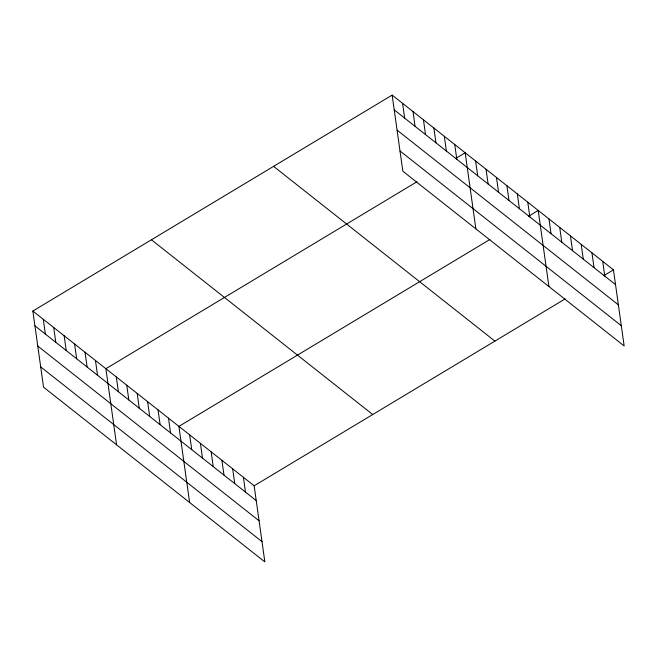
<?xml version="1.0" encoding="UTF-8"?>
<svg xmlns="http://www.w3.org/2000/svg" width="657" height="657" viewBox="0 0 657 657"><rect width="100%" height="100%" fill="white"/><g stroke="black" fill="none" stroke-linecap="round" stroke-linejoin="round"><path stroke-width="0.99" d="M32.85 311.048L254.16 485.794L264.853 561.899L43.543 387.154L32.85 311.048L392.147 95.101L613.457 269.846L624.15 345.952L402.84 171.206L392.147 95.101M416.875 181.8L105.884 368.717L116.576 444.822M455.515 158.575L465.181 152.769L475.873 228.866M489.908 239.468L178.909 426.385L189.61 502.482M528.548 216.243L538.206 210.437L548.907 286.534M254.16 485.794L565.151 298.878M603.791 275.653L613.457 269.846M394.225 109.867L615.527 284.612M397.066 130.111L618.377 304.856M399.998 150.962L621.308 325.708M273.583 166.369L494.885 341.106M151.422 239.789L372.724 414.534M34.928 325.823L256.23 500.568M37.769 346.058L259.08 520.804M40.701 366.91L262.012 541.655M602.707 261.363L604.785 276.129M591.957 252.871L594.035 267.637M581.207 244.388L583.285 259.154M570.457 235.896L572.534 250.662M559.707 227.412L561.784 242.178M548.956 218.921L551.034 233.687M527.776 202.192L529.854 216.966M517.346 193.955L519.416 208.729M506.908 185.717L508.986 200.492M496.478 177.48L498.556 192.246M486.049 169.243L488.118 184.009M475.611 161.006L477.688 175.772M454.743 144.532L456.82 159.298M444.313 136.295L446.39 151.061M433.883 128.049L435.952 142.824M423.445 119.812L425.522 134.586M413.015 111.575L415.093 126.349M402.577 103.338L404.655 118.112M243.41 477.311L245.488 492.077M232.66 468.819L234.738 483.593M221.91 460.335L223.988 475.101M211.16 451.844L213.238 466.618M200.41 443.36L202.487 458.126M189.659 434.868L191.737 449.643M168.479 418.148L170.557 432.914M158.05 409.911L160.119 424.677M147.611 401.673L149.689 416.439M137.182 393.428L139.259 408.202M126.752 385.191L128.821 399.965M116.314 376.954L118.391 391.728M95.446 360.479L97.523 375.246M85.016 352.242L87.094 367.008M74.586 344.005L76.655 358.771M64.148 335.768L66.226 350.534M53.718 327.531L55.796 342.297M43.28 319.294L45.358 334.06"/></g></svg>
